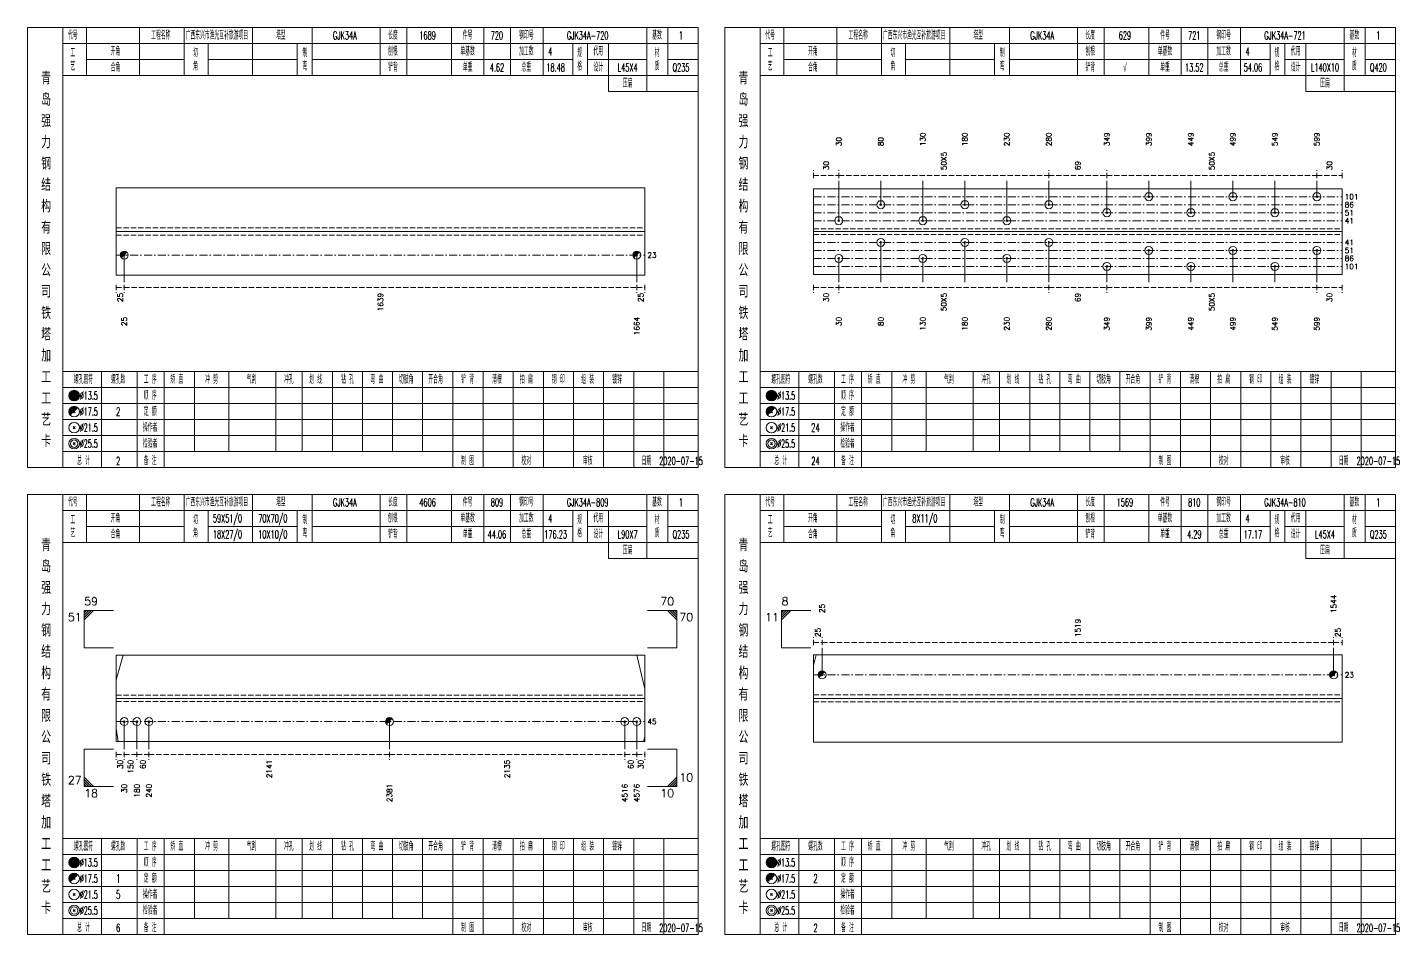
# Model space of a CAD drawing. Extents: x 0 to 2606, y -377 to 6479.
# Drawn here: x 784 to 1299, y 2975 to 3315 of the extents above; entities that cross this region are included whole.
import ezdxf
from ezdxf.enums import TextEntityAlignment as Align

# ---------------------------------------------------------------- set-up
doc = ezdxf.new("R2010")
doc.units = 0
doc.header["$MEASUREMENT"] = 0
doc.linetypes.add('一点画线', pattern=[5.2, 3, -1, 0.2, -1])
doc.linetypes.add('虚线', pattern=[2.75, 2, -0.75])
doc.layers.get('0').update_dxf_attribs({"linetype": 'CONTINUOUS', "lineweight": 25})
doc.layers.add('1', color=7, linetype='CONTINUOUS', lineweight=25)
doc.layers.add('4', color=7, linetype='CONTINUOUS', lineweight=25)
doc.styles.get("Standard").update_dxf_attribs({"font": 'simplex.shx', "width": 0.7, "height": 3, "bigfont": 'gbhzfs.shx'})

msp = doc.modelspace()

# ---------------------------------------------------------------- linework, layer by layer
at = {"color": 8, "linetype": '虚线', "lineweight": 9}
for p, q in [((1078.9, 3258.5), (1078.9, 3261.5)), ((1088.35, 3258.5), (1088.35, 3261.5)), ((1088.35, 3258.5), (1088.35, 3261.5)), ((1167.08, 3258.5), (1167.08, 3261.5)), ((1167.08, 3258.5), (1167.08, 3261.5)), ((1188.82, 3258.5), (1188.82, 3261.5)), ((1188.82, 3258.5), (1188.82, 3261.5)), ((1267.55, 3258.5), (1267.55, 3261.5)), ((1267.55, 3258.5), (1267.55, 3261.5)), ((1277, 3258.5), (1277, 3261.5)), ((1078.9, 3259.5), (1088.35, 3259.5)), ((1088.35, 3259.5), (1167.08, 3259.5)), ((1167.08, 3259.5), (1188.82, 3259.5)), ((1188.82, 3259.5), (1267.55, 3259.5)), ((1267.55, 3259.5), (1277, 3259.5)), ((817.5, 3218.5), (817.5, 3215.5)), ((817.5, 3217.5), (820.5, 3217.5)), ((820.5, 3218.5), (820.5, 3215.5)), ((820.5, 3218.5), (820.5, 3215.5)), ((820.5, 3217.5), (1012.6, 3217.5)), ((1012.6, 3218.5), (1012.6, 3215.5)), ((1012.6, 3218.5), (1012.6, 3215.5)), ((1012.6, 3217.5), (1015.6, 3217.5)), ((1015.6, 3218.5), (1015.6, 3215.5)), ((1078.9, 3218.5), (1078.9, 3215.5)), ((1078.9, 3217.5), (1088.35, 3217.5)), ((1088.35, 3218.5), (1088.35, 3215.5)), ((1088.35, 3218.5), (1088.35, 3215.5)), ((1088.35, 3217.5), (1167.08, 3217.5)), ((1167.08, 3218.5), (1167.08, 3215.5)), ((1167.08, 3218.5), (1167.08, 3215.5)), ((1167.08, 3217.5), (1188.82, 3217.5)), ((1188.82, 3218.5), (1188.82, 3215.5)), ((1188.82, 3218.5), (1188.82, 3215.5)), ((1188.82, 3217.5), (1267.55, 3217.5)), ((1267.55, 3218.5), (1267.55, 3215.5)), ((1267.55, 3218.5), (1267.55, 3215.5)), ((1267.55, 3217.5), (1277, 3217.5)), ((1277, 3218.5), (1277, 3215.5)), ((1078.9, 3083.5), (1078.9, 3086.5)), ((1082.06, 3083.5), (1082.06, 3086.5)), ((1082.06, 3083.5), (1082.06, 3086.5)), ((1273.84, 3083.5), (1273.84, 3086.5)), ((1273.84, 3083.5), (1273.84, 3086.5)), ((1277, 3083.5), (1277, 3086.5)), ((1078.9, 3084.5), (1082.06, 3084.5)), ((1082.06, 3084.5), (1273.84, 3084.5)), ((1273.84, 3084.5), (1277, 3084.5)), ((817.5, 3043.5), (817.5, 3040.5)), ((817.5, 3042.5), (820.5, 3042.5)), ((820.5, 3043.5), (820.5, 3040.5)), ((820.5, 3043.5), (820.5, 3040.5)), ((820.5, 3042.5), (825.24, 3042.5)), ((825.24, 3043.5), (825.24, 3040.5)), ((825.24, 3043.5), (825.24, 3040.5)), ((825.24, 3042.5), (829.74, 3042.5)), ((829.74, 3043.5), (829.74, 3040.5)), ((829.74, 3043.5), (829.74, 3040.5)), ((829.74, 3042.5), (919.9, 3042.5)), ((919.9, 3043.5), (919.9, 3040.5)), ((919.9, 3043.5), (919.9, 3040.5)), ((919.9, 3042.5), (1008.1, 3042.5)), ((1008.1, 3043.5), (1008.1, 3040.5)), ((1008.1, 3043.5), (1008.1, 3040.5)), ((1008.1, 3042.5), (1012.6, 3042.5)), ((1012.6, 3043.5), (1012.6, 3040.5)), ((1012.6, 3043.5), (1012.6, 3040.5)), ((1012.6, 3042.5), (1015.6, 3042.5)), ((1015.6, 3043.5), (1015.6, 3040.5))]:
    msp.add_line(p, q, dxfattribs=at)
at = {"color": 7, "linetype": 'Continuous', "lineweight": 13}
for p, q in [((1088.35, 3242.57), (1088.35, 3257.5)), ((1104.1, 3248.57), (1104.1, 3257.5)), ((1119.84, 3242.57), (1119.84, 3257.5)), ((1135.59, 3248.57), (1135.59, 3257.5)), ((1151.34, 3242.57), (1151.34, 3257.5)), ((1167.08, 3248.57), (1167.08, 3257.5)), ((1188.82, 3245.57), (1188.82, 3257.5)), ((1204.56, 3251.57), (1204.56, 3257.5)), ((1220.31, 3245.57), (1220.31, 3257.5)), ((1236.06, 3251.57), (1236.06, 3257.5)), ((1251.8, 3245.57), (1251.8, 3257.5)), ((1267.55, 3251.57), (1267.55, 3257.5)), ((1204.26, 3251.27), (1204.86, 3251.87)), ((1204.86, 3251.27), (1204.26, 3251.87)), ((1235.76, 3251.27), (1236.36, 3251.87)), ((1236.36, 3251.27), (1235.76, 3251.87)), ((1267.25, 3251.27), (1267.85, 3251.87)), ((1267.85, 3251.27), (1267.25, 3251.87)), ((1103.8, 3248.27), (1104.4, 3248.87)), ((1104.4, 3248.27), (1103.8, 3248.87)), ((1135.29, 3248.27), (1135.89, 3248.87)), ((1135.89, 3248.27), (1135.29, 3248.87)), ((1166.78, 3248.27), (1167.38, 3248.87)), ((1167.38, 3248.27), (1166.78, 3248.87)), ((1188.52, 3245.27), (1189.12, 3245.87)), ((1189.12, 3245.27), (1188.52, 3245.87)), ((1220.01, 3245.27), (1220.61, 3245.87)), ((1220.61, 3245.27), (1220.01, 3245.87)), ((1251.5, 3245.27), (1252.1, 3245.87)), ((1252.1, 3245.27), (1251.5, 3245.87)), ((1088.05, 3242.27), (1088.65, 3242.87)), ((1088.65, 3242.27), (1088.05, 3242.87)), ((1119.54, 3242.27), (1120.14, 3242.87)), ((1120.14, 3242.27), (1119.54, 3242.87)), ((1151.04, 3242.27), (1151.64, 3242.87)), ((1151.64, 3242.27), (1151.04, 3242.87)), ((1104.1, 3234.43), (1104.1, 3219.5)), ((1135.59, 3234.43), (1135.59, 3219.5)), ((1167.08, 3234.43), (1167.08, 3219.5)), ((1204.56, 3231.43), (1204.56, 3219.5)), ((1236.06, 3231.43), (1236.06, 3219.5)), ((1267.55, 3231.43), (1267.55, 3219.5)), ((820.5, 3229.67), (820.5, 3219.5)), ((1012.6, 3229.67), (1012.6, 3219.5)), ((1088.35, 3228.43), (1088.35, 3219.5)), ((1119.84, 3228.43), (1119.84, 3219.5)), ((1151.34, 3228.43), (1151.34, 3219.5)), ((1188.82, 3225.43), (1188.82, 3219.5)), ((1220.31, 3225.43), (1220.31, 3219.5)), ((1251.8, 3225.43), (1251.8, 3219.5)), ((805.5, 3096.5), (816.5, 3096.5)), ((805.5, 3082.5), (805.5, 3096.5)), ((806.38, 3096.5), (805.5, 3095.62)), ((807.25, 3096.5), (805.5, 3094.75)), ((808.12, 3096.5), (805.5, 3093.88)), ((809, 3096.5), (805.5, 3093)), ((1027.6, 3096.5), (1016.6, 3096.5)), ((1024.1, 3096.5), (1027.6, 3093)), ((1024.97, 3096.5), (1027.6, 3093.88)), ((1025.85, 3096.5), (1027.6, 3094.75)), ((1026.72, 3096.5), (1027.6, 3095.62)), ((1027.6, 3082.5), (1027.6, 3096.5)), ((1066.9, 3096.5), (1077.9, 3096.5)), ((1066.9, 3082.5), (1066.9, 3096.5)), ((1067.78, 3096.5), (1066.9, 3095.62)), ((1068.65, 3096.5), (1066.9, 3094.75)), ((1069.53, 3096.5), (1066.9, 3093.88)), ((1070.4, 3096.5), (1066.9, 3093)), ((805.5, 3082.5), (816.5, 3082.5)), ((1027.6, 3082.5), (1016.6, 3082.5)), ((1066.9, 3082.5), (1077.9, 3082.5)), ((1082.06, 3072.33), (1082.06, 3082.5)), ((1273.84, 3072.33), (1273.84, 3082.5)), ((817.5, 3070.51), (820.04, 3079.67)), ((1015.6, 3067.09), (1012.59, 3079.67)), ((1078.9, 3075.84), (1079.91, 3079.83)), ((817.5, 3052.18), (818.27, 3047.33)), ((820.5, 3054.83), (820.5, 3044.5)), ((825.24, 3054.83), (825.24, 3044.5)), ((829.74, 3054.83), (829.74, 3044.5)), ((919.9, 3054.83), (919.9, 3044.5)), ((1008.1, 3054.83), (1008.1, 3044.5)), ((1012.6, 3054.83), (1012.6, 3044.5)), ((1015.6, 3049.13), (1015.17, 3047.33)), ((805.5, 3044.5), (816.5, 3044.5)), ((805.5, 3044.5), (805.5, 3030.5)), ((1027.6, 3044.5), (1016.6, 3044.5)), ((1027.6, 3044.5), (1027.6, 3030.5)), ((809, 3030.5), (805.5, 3034)), ((808.12, 3030.5), (805.5, 3033.12)), ((807.25, 3030.5), (805.5, 3032.25)), ((806.38, 3030.5), (805.5, 3031.38)), ((805.5, 3030.5), (816.5, 3030.5)), ((1027.6, 3030.5), (1016.6, 3030.5)), ((1024.1, 3030.5), (1027.6, 3034)), ((1024.97, 3030.5), (1027.6, 3033.12)), ((1025.85, 3030.5), (1027.6, 3032.25)), ((1026.72, 3030.5), (1027.6, 3031.38))]:
    msp.add_line(p, q, dxfattribs=at)
at = {"color": 7, "linetype": 'Continuous', "lineweight": 18}
for p, q in [((817.5, 3254.83), (817.5, 3222.17)), ((817.5, 3254.83), (1015.6, 3254.83)), ((1015.6, 3254.83), (1015.6, 3222.17)), ((1078.9, 3254.57), (1078.9, 3222.43)), ((1078.9, 3254.57), (1277, 3254.57)), ((1277, 3254.57), (1277, 3222.43)), ((817.5, 3238.5), (1015.6, 3238.5)), ((1078.9, 3238.5), (1277, 3238.5)), ((817.5, 3079.67), (817.5, 3047.33)), ((817.5, 3079.67), (1015.6, 3079.67)), ((1015.6, 3079.67), (1015.6, 3047.33)), ((1078.9, 3079.83), (1078.9, 3047.17)), ((1078.9, 3079.83), (1277, 3079.83)), ((1277, 3079.83), (1277, 3047.17)), ((817.5, 3063.5), (1015.6, 3063.5)), ((1078.9, 3063.5), (1277, 3063.5))]:
    msp.add_line(p, q, dxfattribs=at)
at = {"color": 3, "linetype": '一点画线', "lineweight": 13}
for p, q in [((1078.9, 3251.57), (1277, 3251.57)), ((1078.9, 3248.57), (1277, 3248.57)), ((1078.9, 3245.57), (1277, 3245.57)), ((1078.9, 3242.57), (1277, 3242.57)), ((1078.9, 3234.43), (1277, 3234.43)), ((1078.9, 3231.43), (1277, 3231.43)), ((817.5, 3229.67), (1015.6, 3229.67)), ((1078.9, 3228.43), (1277, 3228.43)), ((1078.9, 3225.43), (1277, 3225.43)), ((1078.9, 3072.33), (1277, 3072.33)), ((817.5, 3054.83), (1015.6, 3054.83))]:
    msp.add_line(p, q, dxfattribs=at)
at = {"color": 1, "linetype": '虚线', "lineweight": 18}
for p, q in [((817.5, 3239.83), (1015.6, 3239.83)), ((817.5, 3237.17), (1015.6, 3237.17)), ((1078.9, 3239.57), (1277, 3239.57)), ((1078.9, 3237.43), (1277, 3237.43)), ((817.5, 3064.67), (1015.6, 3064.67)), ((817.5, 3062.33), (1015.6, 3062.33)), ((1078.9, 3064.83), (1277, 3064.83)), ((1078.9, 3062.17), (1277, 3062.17))]:
    msp.add_line(p, q, dxfattribs=at)
at = {"color": 7, "linetype": 'Continuous', "lineweight": 0}
for p, q in [((1081.76, 3072.03), (1082.36, 3072.63)), ((1081.76, 3072.63), (1082.36, 3072.03)), ((1273.54, 3072.03), (1274.14, 3072.63)), ((1273.54, 3072.63), (1274.14, 3072.03))]:
    msp.add_line(p, q, dxfattribs=at)
at = {"color": 7, "linetype": 'Continuous', "lineweight": 13}
for centre in [(1204.56, 3251.57), (1236.06, 3251.57), (1267.55, 3251.57), (1104.1, 3248.57), (1135.59, 3248.57), (1167.08, 3248.57), (1188.82, 3245.57), (1220.31, 3245.57), (1251.8, 3245.57), (1088.35, 3242.57), (1119.84, 3242.57), (1151.34, 3242.57), (1082.06, 3072.33), (1273.84, 3072.33)]:
    msp.add_circle(centre, 1.5, dxfattribs=at)
for centre, radius in [((1082.06, 3072.33), 1.35), ((1082.06, 3072.33), 1.2), ((1082.06, 3072.33), 1.05), ((1082.06, 3072.33), 0.9), ((1082.06, 3072.33), 0.75), ((1082.06, 3072.33), 0.6), ((1082.06, 3072.33), 0.45), ((1082.06, 3072.33), 0.3), ((1082.06, 3072.33), 0.15), ((1273.84, 3072.33), 1.35), ((1273.84, 3072.33), 1.2), ((1273.84, 3072.33), 1.05), ((1273.84, 3072.33), 0.9), ((1273.84, 3072.33), 0.75), ((1273.84, 3072.33), 0.6), ((1273.84, 3072.33), 0.45), ((1273.84, 3072.33), 0.3), ((1273.84, 3072.33), 0.15)]:
    msp.add_arc(centre, radius, 45, 225, dxfattribs=at)
at = {"layer": '1', "color": 7, "linetype": 'Continuous', "lineweight": 13}
for p, q in [((1103.8, 3234.13), (1104.4, 3234.73)), ((1104.4, 3234.13), (1103.8, 3234.73)), ((1135.29, 3234.13), (1135.89, 3234.73)), ((1135.89, 3234.13), (1135.29, 3234.73)), ((1166.78, 3234.13), (1167.38, 3234.73)), ((1167.38, 3234.13), (1166.78, 3234.73)), ((1204.26, 3231.13), (1204.86, 3231.73)), ((1204.86, 3231.13), (1204.26, 3231.73)), ((1235.76, 3231.13), (1236.36, 3231.73)), ((1236.36, 3231.13), (1235.76, 3231.73)), ((1267.25, 3231.13), (1267.85, 3231.73)), ((1267.85, 3231.13), (1267.25, 3231.73)), ((1088.05, 3228.13), (1088.65, 3228.73)), ((1088.65, 3228.13), (1088.05, 3228.73)), ((1119.54, 3228.13), (1120.14, 3228.73)), ((1120.14, 3228.13), (1119.54, 3228.73)), ((1151.04, 3228.13), (1151.64, 3228.73)), ((1151.64, 3228.13), (1151.04, 3228.73)), ((1188.52, 3225.13), (1189.12, 3225.73)), ((1189.12, 3225.13), (1188.52, 3225.73)), ((1220.01, 3225.13), (1220.61, 3225.73)), ((1220.61, 3225.13), (1220.01, 3225.73)), ((1251.5, 3225.13), (1252.1, 3225.73)), ((1252.1, 3225.13), (1251.5, 3225.73)), ((820.2, 3054.53), (820.8, 3055.13)), ((820.8, 3054.53), (820.2, 3055.13)), ((824.94, 3054.53), (825.54, 3055.13)), ((825.54, 3054.53), (824.94, 3055.13)), ((829.44, 3054.53), (830.04, 3055.13)), ((830.04, 3054.53), (829.44, 3055.13)), ((1007.8, 3054.53), (1008.4, 3055.13)), ((1008.4, 3054.53), (1007.8, 3055.13)), ((1012.3, 3054.53), (1012.9, 3055.13)), ((1012.9, 3054.53), (1012.3, 3055.13))]:
    msp.add_line(p, q, dxfattribs=at)
at = {"layer": '1', "color": 7, "linetype": 'Continuous', "lineweight": 0}
for p, q in [((820.2, 3229.37), (820.8, 3229.97)), ((820.2, 3229.97), (820.8, 3229.37)), ((1012.3, 3229.37), (1012.9, 3229.97)), ((1012.3, 3229.97), (1012.9, 3229.37)), ((919.6, 3054.53), (920.2, 3055.13)), ((919.6, 3055.13), (920.2, 3054.53))]:
    msp.add_line(p, q, dxfattribs=at)
at = {"layer": '1', "color": 7, "linetype": 'Continuous', "lineweight": 18}
for p, q in [((817.5, 3222.17), (1015.6, 3222.17)), ((1078.9, 3222.43), (1277, 3222.43)), ((817.5, 3047.33), (1015.6, 3047.33)), ((1078.9, 3047.17), (1277, 3047.17))]:
    msp.add_line(p, q, dxfattribs=at)
at = {"layer": '1', "color": 7, "linetype": 'Continuous', "lineweight": 13}
for centre in [(1104.1, 3234.43), (1135.59, 3234.43), (1167.08, 3234.43), (820.5, 3229.67), (1012.6, 3229.67), (1204.56, 3231.43), (1236.06, 3231.43), (1267.55, 3231.43), (1088.35, 3228.43), (1119.84, 3228.43), (1151.34, 3228.43), (1188.82, 3225.43), (1220.31, 3225.43), (1251.8, 3225.43), (820.5, 3054.83), (825.24, 3054.83), (829.74, 3054.83), (919.9, 3054.83), (1008.1, 3054.83), (1012.6, 3054.83)]:
    msp.add_circle(centre, 1.5, dxfattribs=at)
for centre, radius in [((820.5, 3229.67), 1.35), ((820.5, 3229.67), 1.2), ((820.5, 3229.67), 1.05), ((820.5, 3229.67), 0.9), ((820.5, 3229.67), 0.75), ((820.5, 3229.67), 0.6), ((820.5, 3229.67), 0.45), ((1012.6, 3229.67), 1.35), ((1012.6, 3229.67), 1.2), ((1012.6, 3229.67), 1.05), ((1012.6, 3229.67), 0.9), ((1012.6, 3229.67), 0.75), ((1012.6, 3229.67), 0.6), ((1012.6, 3229.67), 0.45), ((820.5, 3229.67), 0.3), ((820.5, 3229.67), 0.15), ((1012.6, 3229.67), 0.3), ((1012.6, 3229.67), 0.15), ((919.9, 3054.83), 1.35), ((919.9, 3054.83), 1.2), ((919.9, 3054.83), 1.05), ((919.9, 3054.83), 0.9), ((919.9, 3054.83), 0.75), ((919.9, 3054.83), 0.6), ((919.9, 3054.83), 0.45), ((919.9, 3054.83), 0.3), ((919.9, 3054.83), 0.15)]:
    msp.add_arc(centre, radius, 45, 225, dxfattribs=at)
at = {"layer": '4', "color": 1, "linetype": 'Continuous', "lineweight": 18}
for p, q in [((797.5, 3150), (797.5, 3315)), ((806.4, 3297), (806.4, 3315)), ((826.2, 3297), (826.2, 3315)), ((843, 3297), (843, 3315)), ((868.6, 3297), (868.6, 3315)), ((890.9, 3297), (890.9, 3315)), ((916.4, 3297), (916.4, 3315)), ((926.4, 3297), (926.4, 3315)), ((943.1, 3297), (943.1, 3315)), ((955.3, 3297), (955.3, 3315)), ((965.3, 3297), (965.3, 3315)), ((977.5, 3297), (977.5, 3315)), ((1016.4, 3291), (1016.4, 3315)), ((1024.2, 3297), (1024.2, 3315)), ((1058.9, 3150), (1058.9, 3315)), ((1067.8, 3297), (1067.8, 3315)), ((1087.6, 3297), (1087.6, 3315)), ((1104.4, 3297), (1104.4, 3315)), ((1130, 3297), (1130, 3315)), ((1152.3, 3297), (1152.3, 3315)), ((1177.8, 3297), (1177.8, 3315)), ((1187.8, 3297), (1187.8, 3315)), ((1204.5, 3297), (1204.5, 3315)), ((1216.7, 3297), (1216.7, 3315)), ((1226.7, 3297), (1226.7, 3315)), ((1238.9, 3297), (1238.9, 3315)), ((1277.8, 3291), (1277.8, 3315)), ((1285.6, 3297), (1285.6, 3315)), ((797.5, 3309), (1035.6, 3309)), ((852, 3297), (852, 3309)), ((885.3, 3297), (885.3, 3309)), ((988.6, 3297), (988.6, 3309)), ((994.2, 3297), (994.2, 3309)), ((1002, 3291), (1002, 3309)), ((1058.9, 3309), (1297, 3309)), ((1113.4, 3297), (1113.4, 3309)), ((1146.7, 3297), (1146.7, 3309)), ((1250, 3297), (1250, 3309)), ((1255.6, 3297), (1255.6, 3309)), ((1263.4, 3291), (1263.4, 3309)), ((806.4, 3303), (843, 3303)), ((852, 3303), (885.3, 3303)), ((890.9, 3303), (988.6, 3303)), ((994.2, 3303), (1016.4, 3303)), ((1024.2, 3303), (1035.6, 3303)), ((1067.8, 3303), (1104.4, 3303)), ((1113.4, 3303), (1146.7, 3303)), ((1152.3, 3303), (1250, 3303)), ((1255.6, 3303), (1277.8, 3303)), ((1285.6, 3303), (1297, 3303)), ((797.5, 3297), (1035.6, 3297)), ((1058.9, 3297), (1297, 3297)), ((1002, 3291), (1035.6, 3291)), ((1263.4, 3291), (1297, 3291)), ((797.5, 3186), (1035.6, 3186)), ((812, 3150), (812, 3186)), ((825.3, 3150), (825.3, 3186)), ((835.4, 3150), (835.4, 3186)), ((846.8, 3156), (846.8, 3186)), ((859.7, 3156), (859.7, 3186)), ((877.3, 3156), (877.3, 3186)), ((887.2, 3156), (887.2, 3186)), ((898.5, 3156), (898.5, 3186)), ((909.8, 3156), (909.8, 3186)), ((921.1, 3156), (921.1, 3186)), ((932.3, 3156), (932.3, 3186)), ((943.7, 3156), (943.7, 3186)), ((955, 3156), (955, 3186)), ((966.3, 3156), (966.3, 3186)), ((977.6, 3156), (977.6, 3186)), ((988.9, 3156), (988.9, 3186)), ((1000.2, 3156), (1000.2, 3186)), ((1011.5, 3156), (1011.5, 3186)), ((1022.8, 3156), (1022.8, 3186)), ((1058.9, 3186), (1297, 3186)), ((1073.4, 3150), (1073.4, 3186)), ((1086.7, 3150), (1086.7, 3186)), ((1096.8, 3150), (1096.8, 3186)), ((1108.2, 3156), (1108.2, 3186)), ((1121.1, 3156), (1121.1, 3186)), ((1138.7, 3156), (1138.7, 3186)), ((1148.6, 3156), (1148.6, 3186)), ((1159.9, 3156), (1159.9, 3186)), ((1171.2, 3156), (1171.2, 3186)), ((1182.5, 3156), (1182.5, 3186)), ((1193.7, 3156), (1193.7, 3186)), ((1205.1, 3156), (1205.1, 3186)), ((1216.4, 3156), (1216.4, 3186)), ((1227.7, 3156), (1227.7, 3186)), ((1239, 3156), (1239, 3186)), ((1250.3, 3156), (1250.3, 3186)), ((1261.6, 3156), (1261.6, 3186)), ((1272.9, 3156), (1272.9, 3186)), ((1284.2, 3156), (1284.2, 3186)), ((797.5, 3180), (1035.6, 3180)), ((1058.9, 3180), (1297, 3180)), ((797.5, 3174), (1035.6, 3174)), ((1058.9, 3174), (1297, 3174)), ((797.5, 3168), (1035.6, 3168)), ((1058.9, 3168), (1297, 3168)), ((797.5, 3162), (1035.6, 3162)), ((1058.9, 3162), (1297, 3162)), ((797.5, 3156), (1035.6, 3156)), ((943.7, 3150), (943.7, 3156)), ((955, 3150), (955, 3156)), ((966.3, 3150), (966.3, 3156)), ((977.6, 3150), (977.6, 3156)), ((988.9, 3150), (988.9, 3156)), ((1000.2, 3150), (1000.2, 3156)), ((1011.5, 3150), (1011.5, 3156)), ((1022.8, 3150), (1022.8, 3156)), ((1058.9, 3156), (1297, 3156)), ((1205.1, 3150), (1205.1, 3156)), ((1216.4, 3150), (1216.4, 3156)), ((1227.7, 3150), (1227.7, 3156)), ((1239, 3150), (1239, 3156)), ((1250.3, 3150), (1250.3, 3156)), ((1261.6, 3150), (1261.6, 3156)), ((1272.9, 3150), (1272.9, 3156)), ((1284.2, 3150), (1284.2, 3156)), ((797.5, 2975), (797.5, 3140)), ((806.4, 3122), (806.4, 3140)), ((826.2, 3122), (826.2, 3140)), ((843, 3122), (843, 3140)), ((868.6, 3122), (868.6, 3140)), ((890.9, 3122), (890.9, 3140)), ((916.4, 3122), (916.4, 3140)), ((926.4, 3122), (926.4, 3140)), ((943.1, 3122), (943.1, 3140)), ((955.3, 3122), (955.3, 3140)), ((965.3, 3122), (965.3, 3140)), ((977.5, 3122), (977.5, 3140)), ((1016.4, 3116), (1016.4, 3140)), ((1024.2, 3122), (1024.2, 3140)), ((1058.9, 2975), (1058.9, 3140)), ((1067.8, 3122), (1067.8, 3140)), ((1087.6, 3122), (1087.6, 3140)), ((1104.4, 3122), (1104.4, 3140)), ((1130, 3122), (1130, 3140)), ((1152.3, 3122), (1152.3, 3140)), ((1177.8, 3122), (1177.8, 3140)), ((1187.8, 3122), (1187.8, 3140)), ((1204.5, 3122), (1204.5, 3140)), ((1216.7, 3122), (1216.7, 3140)), ((1226.7, 3122), (1226.7, 3140)), ((1238.9, 3122), (1238.9, 3140)), ((1277.8, 3116), (1277.8, 3140)), ((1285.6, 3122), (1285.6, 3140)), ((797.5, 3134), (1035.6, 3134)), ((852, 3122), (852, 3134)), ((885.3, 3122), (885.3, 3134)), ((988.6, 3122), (988.6, 3134)), ((994.2, 3122), (994.2, 3134)), ((1002, 3116), (1002, 3134)), ((1058.9, 3134), (1297, 3134)), ((1113.4, 3122), (1113.4, 3134)), ((1146.7, 3122), (1146.7, 3134)), ((1250, 3122), (1250, 3134)), ((1255.6, 3122), (1255.6, 3134)), ((1263.4, 3116), (1263.4, 3134)), ((806.4, 3128), (843, 3128)), ((852, 3128), (885.3, 3128)), ((890.9, 3128), (988.6, 3128)), ((994.2, 3128), (1016.4, 3128)), ((1024.2, 3128), (1035.6, 3128)), ((1067.8, 3128), (1104.4, 3128)), ((1113.4, 3128), (1146.7, 3128)), ((1152.3, 3128), (1250, 3128)), ((1255.6, 3128), (1277.8, 3128)), ((1285.6, 3128), (1297, 3128)), ((797.5, 3122), (1035.6, 3122)), ((1058.9, 3122), (1297, 3122)), ((1002, 3116), (1035.6, 3116)), ((1263.4, 3116), (1297, 3116)), ((797.5, 3011), (1035.6, 3011)), ((812, 2975), (812, 3011)), ((825.3, 2975), (825.3, 3011)), ((835.4, 2975), (835.4, 3011)), ((846.8, 2981), (846.8, 3011)), ((859.7, 2981), (859.7, 3011)), ((877.3, 2981), (877.3, 3011)), ((887.2, 2981), (887.2, 3011)), ((898.5, 2981), (898.5, 3011)), ((909.8, 2981), (909.8, 3011)), ((921.1, 2981), (921.1, 3011)), ((932.3, 2981), (932.3, 3011)), ((943.7, 2981), (943.7, 3011)), ((955, 2981), (955, 3011)), ((966.3, 2981), (966.3, 3011)), ((977.6, 2981), (977.6, 3011)), ((988.9, 2981), (988.9, 3011)), ((1000.2, 2981), (1000.2, 3011)), ((1011.5, 2981), (1011.5, 3011)), ((1022.8, 2981), (1022.8, 3011)), ((1058.9, 3011), (1297, 3011)), ((1073.4, 2975), (1073.4, 3011)), ((1086.7, 2975), (1086.7, 3011)), ((1096.8, 2975), (1096.8, 3011)), ((1108.2, 2981), (1108.2, 3011)), ((1121.1, 2981), (1121.1, 3011)), ((1138.7, 2981), (1138.7, 3011)), ((1148.6, 2981), (1148.6, 3011)), ((1159.9, 2981), (1159.9, 3011)), ((1171.2, 2981), (1171.2, 3011)), ((1182.5, 2981), (1182.5, 3011)), ((1193.7, 2981), (1193.7, 3011)), ((1205.1, 2981), (1205.1, 3011)), ((1216.4, 2981), (1216.4, 3011)), ((1227.7, 2981), (1227.7, 3011)), ((1239, 2981), (1239, 3011)), ((1250.3, 2981), (1250.3, 3011)), ((1261.6, 2981), (1261.6, 3011)), ((1272.9, 2981), (1272.9, 3011)), ((1284.2, 2981), (1284.2, 3011)), ((797.5, 3005), (1035.6, 3005)), ((1058.9, 3005), (1297, 3005)), ((797.5, 2999), (1035.6, 2999)), ((1058.9, 2999), (1297, 2999)), ((797.5, 2993), (1035.6, 2993)), ((1058.9, 2993), (1297, 2993)), ((797.5, 2987), (1035.6, 2987)), ((1058.9, 2987), (1297, 2987)), ((797.5, 2981), (1035.6, 2981)), ((943.7, 2975), (943.7, 2981)), ((955, 2975), (955, 2981)), ((966.3, 2975), (966.3, 2981)), ((977.6, 2975), (977.6, 2981)), ((988.9, 2975), (988.9, 2981)), ((1000.2, 2975), (1000.2, 2981)), ((1011.5, 2975), (1011.5, 2981)), ((1022.8, 2975), (1022.8, 2981)), ((1058.9, 2981), (1297, 2981)), ((1205.1, 2975), (1205.1, 2981)), ((1216.4, 2975), (1216.4, 2981)), ((1227.7, 2975), (1227.7, 2981)), ((1239, 2975), (1239, 2981)), ((1250.3, 2975), (1250.3, 2981)), ((1261.6, 2975), (1261.6, 2981)), ((1272.9, 2975), (1272.9, 2981)), ((1284.2, 2975), (1284.2, 2981))]:
    msp.add_line(p, q, dxfattribs=at)
at = {"layer": '4', "color": 7, "linetype": 'Continuous', "lineweight": 13}
for p, q in [((801.5, 3176.8), (801.9, 3177.2)), ((801.9, 3176.8), (801.5, 3177.2)), ((1062.9, 3176.8), (1063.3, 3177.2)), ((1063.3, 3176.8), (1062.9, 3177.2)), ((801.3, 3164.6), (802.1, 3165.4)), ((802.1, 3164.6), (801.3, 3165.4)), ((1062.7, 3164.6), (1063.5, 3165.4)), ((1063.5, 3164.6), (1062.7, 3165.4)), ((801.3, 3158.6), (802.1, 3159.4)), ((802.1, 3158.6), (801.3, 3159.4)), ((1062.7, 3158.6), (1063.5, 3159.4)), ((1063.5, 3158.6), (1062.7, 3159.4)), ((801.5, 3001.8), (801.9, 3002.2)), ((801.9, 3001.8), (801.5, 3002.2)), ((1062.9, 3001.8), (1063.3, 3002.2)), ((1063.3, 3001.8), (1062.9, 3002.2)), ((801.3, 2989.6), (802.1, 2990.4)), ((802.1, 2989.6), (801.3, 2990.4)), ((1062.7, 2989.6), (1063.5, 2990.4)), ((1063.5, 2989.6), (1062.7, 2990.4)), ((801.3, 2983.6), (802.1, 2984.4)), ((802.1, 2983.6), (801.3, 2984.4)), ((1062.7, 2983.6), (1063.5, 2984.4)), ((1063.5, 2983.6), (1062.7, 2984.4))]:
    msp.add_line(p, q, dxfattribs=at)
at = {"layer": '4', "color": 7, "linetype": 'Continuous', "lineweight": 0}
for p, q in [((801.3, 3170.6), (802.1, 3171.4)), ((801.3, 3171.4), (802.1, 3170.6)), ((1062.7, 3170.6), (1063.5, 3171.4)), ((1062.7, 3171.4), (1063.5, 3170.6)), ((801.3, 2995.6), (802.1, 2996.4)), ((801.3, 2996.4), (802.1, 2995.6)), ((1062.7, 2995.6), (1063.5, 2996.4)), ((1062.7, 2996.4), (1063.5, 2995.6))]:
    msp.add_line(p, q, dxfattribs=at)
at = {"layer": '4', "color": 1, "linetype": 'Continuous', "lineweight": 18}
for points in [[(784.2, 3315), (784.2, 3150), (1035.6, 3150), (1035.6, 3315)], [(1045.6, 3315), (1045.6, 3150), (1297, 3150), (1297, 3315)], [(784.2, 3140), (784.2, 2975), (1035.6, 2975), (1035.6, 3140)], [(1045.6, 3140), (1045.6, 2975), (1297, 2975), (1297, 3140)]]:
    msp.add_lwpolyline(points, close=True, dxfattribs=at)
at = {"layer": '4', "color": 7, "linetype": 'Continuous', "lineweight": 13}
for centre, radius in [((801.7, 3177), 2), ((801.7, 3177), 1.8), ((1063.1, 3177), 2), ((1063.1, 3177), 1.8), ((801.7, 3177), 1.6), ((801.7, 3177), 1.4), ((801.7, 3177), 1.2), ((801.7, 3177), 1), ((801.7, 3177), 0.8), ((801.7, 3177), 0.6), ((801.7, 3177), 0.4), ((801.7, 3177), 0.2), ((1063.1, 3177), 1.6), ((1063.1, 3177), 1.4), ((1063.1, 3177), 1.2), ((1063.1, 3177), 1), ((1063.1, 3177), 0.8), ((1063.1, 3177), 0.6), ((1063.1, 3177), 0.4), ((1063.1, 3177), 0.2), ((801.7, 3171), 2), ((1063.1, 3171), 2), ((801.7, 3165), 2), ((1063.1, 3165), 2), ((801.7, 3159), 2), ((801.7, 3159), 1.4), ((1063.1, 3159), 2), ((1063.1, 3159), 1.4), ((801.7, 3002), 2), ((801.7, 3002), 1.8), ((1063.1, 3002), 2), ((1063.1, 3002), 1.8), ((801.7, 3002), 1.6), ((801.7, 3002), 1.4), ((801.7, 3002), 1.2), ((801.7, 3002), 1), ((801.7, 3002), 0.8), ((801.7, 3002), 0.6), ((801.7, 3002), 0.4), ((801.7, 3002), 0.2), ((1063.1, 3002), 1.6), ((1063.1, 3002), 1.4), ((1063.1, 3002), 1.2), ((1063.1, 3002), 1), ((1063.1, 3002), 0.8), ((1063.1, 3002), 0.6), ((1063.1, 3002), 0.4), ((1063.1, 3002), 0.2), ((801.7, 2996), 2), ((1063.1, 2996), 2), ((801.7, 2990), 2), ((1063.1, 2990), 2), ((801.7, 2984), 2), ((801.7, 2984), 1.4), ((1063.1, 2984), 2), ((1063.1, 2984), 1.4)]:
    msp.add_circle(centre, radius, dxfattribs=at)
for centre, radius in [((801.7, 3171), 1.8), ((801.7, 3171), 1.6), ((801.7, 3171), 1.4), ((801.7, 3171), 1.2), ((801.7, 3171), 1), ((801.7, 3171), 0.8), ((801.7, 3171), 0.6), ((801.7, 3171), 0.4), ((801.7, 3171), 0.2), ((1063.1, 3171), 1.8), ((1063.1, 3171), 1.6), ((1063.1, 3171), 1.4), ((1063.1, 3171), 1.2), ((1063.1, 3171), 1), ((1063.1, 3171), 0.8), ((1063.1, 3171), 0.6), ((1063.1, 3171), 0.4), ((1063.1, 3171), 0.2), ((801.7, 2996), 1.8), ((801.7, 2996), 1.6), ((801.7, 2996), 1.4), ((801.7, 2996), 1.2), ((801.7, 2996), 1), ((801.7, 2996), 0.8), ((801.7, 2996), 0.6), ((801.7, 2996), 0.4), ((801.7, 2996), 0.2), ((1063.1, 2996), 1.8), ((1063.1, 2996), 1.6), ((1063.1, 2996), 1.4), ((1063.1, 2996), 1.2), ((1063.1, 2996), 1), ((1063.1, 2996), 0.8), ((1063.1, 2996), 0.6), ((1063.1, 2996), 0.4), ((1063.1, 2996), 0.2)]:
    msp.add_arc(centre, radius, 45, 225, dxfattribs=at)

# ---------------------------------------------------------------- texts
at = {"color": 7, "linetype": 'Continuous', "lineweight": 13}
for s, p in [('30', (1088.35, 3270.5)), ('80', (1104.1, 3270.5)), ('130', (1119.84, 3270.5)), ('180', (1135.59, 3270.5)), ('230', (1151.34, 3270.5)), ('280', (1167.08, 3270.5)), ('349', (1188.82, 3270.5)), ('399', (1204.56, 3270.5)), ('449', (1220.31, 3270.5)), ('499', (1236.06, 3270.5)), ('549', (1251.8, 3270.5)), ('599', (1267.55, 3270.5)), ('1544', (1273.84, 3095.5)), ('25', (1082.06, 3095.5))]:
    msp.add_text(s, height=2, rotation=90, dxfattribs=at).set_placement(p, align=Align.MIDDLE_LEFT)
at = {"color": 8, "linetype": 'Continuous', "lineweight": 9}
for s, p in [('50X5', (1127.72, 3261.5)), ('50X5', (1228.18, 3261.5)), ('30', (1083.62, 3261.5)), ('69', (1177.95, 3261.5)), ('30', (1272.28, 3261.5)), ('1519', (1177.95, 3086.5)), ('25', (1080.48, 3086.5)), ('25', (1275.42, 3086.5))]:
    msp.add_text(s, height=2, rotation=90, dxfattribs=at).set_placement(p, align=Align.MIDDLE_LEFT)
at = {"color": 7, "linetype": 'Continuous', "lineweight": 13}
for s, p in [('101', (1278, 3251.57)), ('86', (1278, 3248.57)), ('51', (1278, 3245.57)), ('41', (1278, 3242.57)), ('41', (1278, 3234.43)), ('23', (1016.6, 3229.67)), ('51', (1278, 3231.43)), ('86', (1278, 3228.43)), ('101', (1278, 3225.43)), ('23', (1278, 3072.33)), ('45', (1016.6, 3054.83))]:
    msp.add_text(s, height=2, dxfattribs=at).set_placement(p, align=Align.MIDDLE_LEFT)
at = {"color": 8, "linetype": 'Continuous', "lineweight": 9}
for s, p in [('25', (819, 3215.5)), ('1639', (916.55, 3215.5)), ('25', (1014.1, 3215.5)), ('30', (1083.62, 3215.5)), ('50X5', (1127.72, 3215.5)), ('69', (1177.95, 3215.5)), ('50X5', (1228.18, 3215.5)), ('30', (1272.28, 3215.5)), ('30', (819, 3040.5)), ('150', (822.87, 3040.5)), ('60', (827.49, 3040.5)), ('2135', (964, 3040.5)), ('60', (1010.35, 3040.5)), ('30', (1014.1, 3040.5)), ('2141', (874.82, 3040.5))]:
    msp.add_text(s, height=2, rotation=90, dxfattribs=at).set_placement(p, align=Align.MIDDLE_RIGHT)
at = {"color": 7, "linetype": 'Continuous', "lineweight": 13}
for s, p in [('59', (805.5, 3097.5)), ('8', (1066.9, 3097.5)), ('10', (1028.6, 3031.5))]:
    msp.add_text(s, height=3, dxfattribs=at).set_placement(p, align=Align.BOTTOM_LEFT)
for s, p in [('70', (1026.6, 3097.5)), ('27', (804.5, 3030.5))]:
    msp.add_text(s, height=3, dxfattribs=at).set_placement(p, align=Align.BOTTOM_RIGHT)
for s, p in [('51', (804.5, 3095.5)), ('11', (1065.9, 3095.5)), ('10', (1026.6, 3029.5))]:
    msp.add_text(s, height=3, dxfattribs=at).set_placement(p, align=Align.TOP_RIGHT)
for s, p in [('70', (1028.6, 3095.5)), ('18', (805.5, 3029.5))]:
    msp.add_text(s, height=3, dxfattribs=at).set_placement(p, align=Align.TOP_LEFT)
at = {"layer": '1', "color": 7, "linetype": 'Continuous', "lineweight": 13}
for s, p in [('25', (820.5, 3206.5)), ('1664', (1012.6, 3206.5)), ('30', (1088.35, 3206.5)), ('80', (1104.1, 3206.5)), ('130', (1119.84, 3206.5)), ('180', (1135.59, 3206.5)), ('230', (1151.34, 3206.5)), ('280', (1167.08, 3206.5)), ('349', (1188.82, 3206.5)), ('399', (1204.56, 3206.5)), ('449', (1220.31, 3206.5)), ('499', (1236.06, 3206.5)), ('549', (1251.8, 3206.5)), ('599', (1267.55, 3206.5)), ('30', (820.5, 3031.5)), ('180', (825.24, 3031.5)), ('240', (829.74, 3031.5)), ('2381', (919.9, 3031.5)), ('4516', (1008.1, 3031.5)), ('4576', (1012.6, 3031.5))]:
    msp.add_text(s, height=2, rotation=90, dxfattribs=at).set_placement(p, align=Align.MIDDLE_RIGHT)
at = {"layer": '4', "color": 1, "linetype": 'Continuous', "lineweight": 13}
for s, height, width, p in [('代号', 3, 0.6, (801.2, 3312)), ('工程名称', 3, 0.6, (834.2, 3312)), ('广西东兴市渔光互补旅游项目', 3, 0.6, (855.2, 3312)), ('塔型', 3, 0.6, (879.2, 3312)), ('GJK34A', 3, 0.6, (903.2, 3312)), ('长度', 3, 0.6, (921.2, 3312)), ('1689', 3, 0.6, (934.2, 3312)), ('件号', 3, 0.6, (949.2, 3312)), ('720', 3, 0.6, (960.2, 3312)), ('钢印号', 3, 0.6, (971.2, 3312)), ('GJK34A-720', 3, 0.6, (994.2, 3312)), ('基数', 3, 0.6, (1020.2, 3312)), ('1', 3, 0.6, (1029.2, 3312)), ('代号', 3, 0.6, (1062.6, 3312)), ('工程名称', 3, 0.6, (1095.6, 3312)), ('广西东兴市渔光互补旅游项目', 3, 0.6, (1116.6, 3312)), ('塔型', 3, 0.6, (1140.6, 3312)), ('GJK34A', 3, 0.6, (1164.6, 3312)), ('长度', 3, 0.6, (1182.6, 3312)), ('629', 3, 0.6, (1195.6, 3312)), ('件号', 3, 0.6, (1210.6, 3312)), ('721', 3, 0.6, (1221.6, 3312)), ('钢印号', 3, 0.6, (1232.6, 3312)), ('GJK34A-721', 3, 0.6, (1255.6, 3312)), ('基数', 3, 0.6, (1281.6, 3312)), ('1', 3, 0.6, (1290.6, 3312)), ('开角', 3, 0.6, (817.2, 3306)), ('刨根', 3, 0.6, (921.2, 3306)), ('单基数', 3, 0.6, (949.2, 3306)), ('加工数', 3, 0.6, (971.2, 3306)), ('4', 3, 0.6, (980.2, 3306)), ('代用', 3, 0.6, (998.2, 3306)), ('开角', 3, 0.6, (1078.6, 3306)), ('刨根', 3, 0.6, (1182.6, 3306)), ('单基数', 3, 0.6, (1210.6, 3306)), ('加工数', 3, 0.6, (1232.6, 3306)), ('4', 3, 0.6, (1241.6, 3306)), ('代用', 3, 0.6, (1259.6, 3306)), ('工', 3, 0.6, (801.2, 3305.4)), ('艺', 3, 0.6, (801.2, 3300.4)), ('切', 3, 0.6, (847.2, 3305.4)), ('角', 3, 0.6, (847.2, 3300.4)), ('制', 3, 0.6, (888.2, 3305.4)), ('弯', 3, 0.6, (888.2, 3300.4)), ('格', 3, 0.6, (991.2, 3300.4)), ('规', 3, 0.6, (991.2, 3305.4)), ('材', 3, 0.6, (1020.2, 3305.4)), ('质', 3, 0.6, (1020.2, 3300.4)), ('工', 3, 0.6, (1062.6, 3305.4)), ('艺', 3, 0.6, (1062.6, 3300.4)), ('切', 3, 0.6, (1108.6, 3305.4)), ('角', 3, 0.6, (1108.6, 3300.4)), ('制', 3, 0.6, (1149.6, 3305.4)), ('弯', 3, 0.6, (1149.6, 3300.4)), ('格', 3, 0.6, (1252.6, 3300.4)), ('规', 3, 0.6, (1252.6, 3305.4)), ('材', 3, 0.6, (1281.6, 3305.4)), ('质', 3, 0.6, (1281.6, 3300.4)), ('青', 4.6, 0.8, (791.2, 3296)), ('合角', 3, 0.6, (817.2, 3300)), ('铲背', 3, 0.6, (921.2, 3300)), ('单重', 3, 0.6, (949.2, 3300)), ('4.62', 3, 0.6, (960.2, 3300)), ('总重', 3, 0.6, (971.2, 3300)), ('18.48', 3, 0.6, (982.2, 3300)), ('设计', 3, 0.6, (998.2, 3300)), ('L45X4', 3, 0.6, (1009.2, 3300)), ('Q235', 3, 0.6, (1029.2, 3300)), ('青', 4.6, 0.8, (1052.6, 3296)), ('合角', 3, 0.6, (1078.6, 3300)), ('铲背', 3, 0.6, (1182.6, 3300)), ('√', 3, 0.6, (1195.6, 3300)), ('单重', 3, 0.6, (1210.6, 3300)), ('13.52', 3, 0.6, (1221.6, 3300)), ('总重', 3, 0.6, (1232.6, 3300)), ('54.06', 3, 0.6, (1243.6, 3300)), ('设计', 3, 0.6, (1259.6, 3300)), ('L140X10', 3, 0.6, (1270.6, 3300)), ('Q420', 3, 0.6, (1290.6, 3300)), ('压扁', 3, 0.6, (1009.2, 3294)), ('压扁', 3, 0.6, (1270.6, 3294)), ('岛', 4.6, 0.8, (791.2, 3288)), ('岛', 4.6, 0.8, (1052.6, 3288)), ('强', 4.6, 0.8, (791.2, 3280)), ('强', 4.6, 0.8, (1052.6, 3280)), ('力', 4.6, 0.8, (791.2, 3272)), ('力', 4.6, 0.8, (1052.6, 3272)), ('钢', 4.6, 0.8, (791.2, 3264)), ('钢', 4.6, 0.8, (1052.6, 3264)), ('结', 4.6, 0.8, (791.2, 3256)), ('结', 4.6, 0.8, (1052.6, 3256)), ('构', 4.6, 0.8, (791.2, 3248)), ('构', 4.6, 0.8, (1052.6, 3248)), ('有', 4.6, 0.8, (791.2, 3240)), ('有', 4.6, 0.8, (1052.6, 3240)), ('限', 4.6, 0.8, (791.2, 3232)), ('限', 4.6, 0.8, (1052.6, 3232)), ('公', 4.6, 0.8, (791.2, 3224)), ('公', 4.6, 0.8, (1052.6, 3224)), ('司', 4.6, 0.8, (791.2, 3216)), ('司', 4.6, 0.8, (1052.6, 3216)), ('铁', 4.6, 0.8, (791.2, 3208)), ('铁', 4.6, 0.8, (1052.6, 3208)), ('塔', 4.6, 0.8, (791.2, 3200)), ('塔', 4.6, 0.8, (1052.6, 3200)), ('加', 4.6, 0.8, (791.2, 3192)), ('加', 4.6, 0.8, (1052.6, 3192)), ('工', 4.6, 0.8, (791.2, 3184)), ('螺孔图符', 3, 0.6, (805.2, 3183)), ('螺孔数', 3, 0.6, (818.2, 3183)), ('工 序', 3, 0.6, (830.2, 3183)), ('矫 直', 3, 0.6, (840.2, 3183)), ('冲 剪', 3, 0.6, (853.2, 3183)), ('气割', 3, 0.6, (868.2, 3183)), ('冲孔', 3, 0.6, (882.2, 3183)), ('划 线', 3, 0.6, (892.2, 3183)), ('钻 孔', 3, 0.6, (904.2, 3183)), ('弯 曲', 3, 0.6, (915.2, 3183)), ('切肢角', 3, 0.6, (926.2, 3183)), ('开合角', 3, 0.6, (937.2, 3183)), ('铲 背', 3, 0.6, (949.2, 3183)), ('清根', 3, 0.6, (960.2, 3183)), ('拍 扁', 3, 0.6, (971.2, 3183)), ('钢 印', 3, 0.6, (983.2, 3183)), ('组 装', 3, 0.6, (994.2, 3183)), ('镀锌', 3, 0.6, (1005.2, 3183)), ('工', 4.6, 0.8, (1052.6, 3184)), ('螺孔图符', 3, 0.6, (1066.6, 3183)), ('螺孔数', 3, 0.6, (1079.6, 3183)), ('工 序', 3, 0.6, (1091.6, 3183)), ('矫 直', 3, 0.6, (1101.6, 3183)), ('冲 剪', 3, 0.6, (1114.6, 3183)), ('气割', 3, 0.6, (1129.6, 3183)), ('冲孔', 3, 0.6, (1143.6, 3183)), ('划 线', 3, 0.6, (1153.6, 3183)), ('钻 孔', 3, 0.6, (1165.6, 3183)), ('弯 曲', 3, 0.6, (1176.6, 3183)), ('切肢角', 3, 0.6, (1187.6, 3183)), ('开合角', 3, 0.6, (1198.6, 3183)), ('铲 背', 3, 0.6, (1210.6, 3183)), ('清根', 3, 0.6, (1221.6, 3183)), ('拍 扁', 3, 0.6, (1232.6, 3183)), ('钢 印', 3, 0.6, (1244.6, 3183)), ('组 装', 3, 0.6, (1255.6, 3183)), ('镀锌', 3, 0.6, (1266.6, 3183)), ('顺 序', 3, 0.6, (830.2, 3177)), ('顺 序', 3, 0.6, (1091.6, 3177)), ('工', 4.6, 0.8, (791.2, 3176)), ('%%C13.5', 3, 0.5, (807.2, 3177)), ('工', 4.6, 0.8, (1052.6, 3176)), ('%%C13.5', 3, 0.5, (1068.6, 3177)), ('艺', 4.6, 0.8, (791.2, 3168)), ('%%C17.5', 3, 0.5, (807.2, 3171)), ('2', 3.2, 0.6, (818.2, 3171)), ('定 额', 3, 0.6, (830.2, 3171)), ('艺', 4.6, 0.8, (1052.6, 3168)), ('%%C17.5', 3, 0.5, (1068.6, 3171)), ('定 额', 3, 0.6, (1091.6, 3171)), ('%%C21.5', 3, 0.5, (807.2, 3165)), ('操作者', 3, 0.6, (830.2, 3165)), ('%%C21.5', 3, 0.5, (1068.6, 3165)), ('24', 3.2, 0.6, (1079.6, 3165)), ('操作者', 3, 0.6, (1091.6, 3165)), ('卡', 4.6, 0.8, (791.2, 3160)), ('%%C25.5', 3, 0.5, (807.2, 3159)), ('检验者', 3, 0.6, (830.2, 3159)), ('卡', 4.6, 0.8, (1052.6, 3160)), ('%%C25.5', 3, 0.5, (1068.6, 3159)), ('检验者', 3, 0.6, (1091.6, 3159)), ('总 计', 3, 0.6, (805.2, 3152.5)), ('2', 3, 0.6, (818.2, 3152.5)), ('备 注', 3, 0.6, (830.2, 3152.5)), ('制 图', 3, 0.6, (949.2, 3152.5)), ('校对', 3, 0.6, (971.2, 3152.5)), ('审核', 3, 0.6, (994.2, 3152.5)), ('日期', 3, 0.6, (1016.2, 3152.5)), ('2020-07-15', 3, 0.6, (1029.2, 3152.5)), ('总 计', 3, 0.6, (1066.6, 3152.5)), ('24', 3, 0.6, (1079.6, 3152.5)), ('备 注', 3, 0.6, (1091.6, 3152.5)), ('制 图', 3, 0.6, (1210.6, 3152.5)), ('校对', 3, 0.6, (1232.6, 3152.5)), ('审核', 3, 0.6, (1255.6, 3152.5)), ('日期', 3, 0.6, (1277.6, 3152.5)), ('2020-07-15', 3, 0.6, (1290.6, 3152.5)), ('代号', 3, 0.6, (801.2, 3137)), ('工程名称', 3, 0.6, (834.2, 3137)), ('广西东兴市渔光互补旅游项目', 3, 0.6, (855.2, 3137)), ('塔型', 3, 0.6, (879.2, 3137)), ('GJK34A', 3, 0.6, (903.2, 3137)), ('长度', 3, 0.6, (921.2, 3137)), ('4606', 3, 0.6, (934.2, 3137)), ('件号', 3, 0.6, (949.2, 3137)), ('809', 3, 0.6, (960.2, 3137)), ('钢印号', 3, 0.6, (971.2, 3137)), ('GJK34A-809', 3, 0.6, (994.2, 3137)), ('基数', 3, 0.6, (1020.2, 3137)), ('1', 3, 0.6, (1029.2, 3137)), ('代号', 3, 0.6, (1062.6, 3137)), ('工程名称', 3, 0.6, (1095.6, 3137)), ('广西东兴市渔光互补旅游项目', 3, 0.6, (1116.6, 3137)), ('塔型', 3, 0.6, (1140.6, 3137)), ('GJK34A', 3, 0.6, (1164.6, 3137)), ('长度', 3, 0.6, (1182.6, 3137)), ('1569', 3, 0.6, (1195.6, 3137)), ('件号', 3, 0.6, (1210.6, 3137)), ('810', 3, 0.6, (1221.6, 3137)), ('钢印号', 3, 0.6, (1232.6, 3137)), ('GJK34A-810', 3, 0.6, (1255.6, 3137)), ('基数', 3, 0.6, (1281.6, 3137)), ('1', 3, 0.6, (1290.6, 3137)), ('开角', 3, 0.6, (817.2, 3131)), ('59X51/0', 3, 0.6, (859.2, 3131)), ('70X70/0', 3, 0.6, (876.2, 3131)), ('刨根', 3, 0.6, (921.2, 3131)), ('单基数', 3, 0.6, (949.2, 3131)), ('加工数', 3, 0.6, (971.2, 3131)), ('4', 3, 0.6, (980.2, 3131)), ('代用', 3, 0.6, (998.2, 3131)), ('开角', 3, 0.6, (1078.6, 3131)), ('8X11/0', 3, 0.6, (1120.6, 3131)), ('刨根', 3, 0.6, (1182.6, 3131)), ('单基数', 3, 0.6, (1210.6, 3131)), ('加工数', 3, 0.6, (1232.6, 3131)), ('4', 3, 0.6, (1241.6, 3131)), ('代用', 3, 0.6, (1259.6, 3131)), ('工', 3, 0.6, (801.2, 3130.4)), ('切', 3, 0.6, (847.2, 3130.4)), ('角', 3, 0.6, (847.2, 3125.4)), ('制', 3, 0.6, (888.2, 3130.4)), ('弯', 3, 0.6, (888.2, 3125.4)), ('规', 3, 0.6, (991.2, 3130.4)), ('材', 3, 0.6, (1020.2, 3130.4)), ('工', 3, 0.6, (1062.6, 3130.4)), ('切', 3, 0.6, (1108.6, 3130.4)), ('角', 3, 0.6, (1108.6, 3125.4)), ('制', 3, 0.6, (1149.6, 3130.4)), ('弯', 3, 0.6, (1149.6, 3125.4)), ('规', 3, 0.6, (1252.6, 3130.4)), ('材', 3, 0.6, (1281.6, 3130.4)), ('青', 4.6, 0.8, (791.2, 3121)), ('艺', 3, 0.6, (801.2, 3125.4)), ('合角', 3, 0.6, (817.2, 3125)), ('18X27/0', 3, 0.6, (859.2, 3125)), ('10X10/0', 3, 0.6, (876.2, 3125)), ('铲背', 3, 0.6, (921.2, 3125)), ('单重', 3, 0.6, (949.2, 3125)), ('44.06', 3, 0.6, (960.2, 3125)), ('总重', 3, 0.6, (971.2, 3125)), ('176.23', 3, 0.6, (982.2, 3125)), ('格', 3, 0.6, (991.2, 3125.4)), ('设计', 3, 0.6, (998.2, 3125)), ('L90X7', 3, 0.6, (1009.2, 3125)), ('质', 3, 0.6, (1020.2, 3125.4)), ('Q235', 3, 0.6, (1029.2, 3125)), ('青', 4.6, 0.8, (1052.6, 3121)), ('艺', 3, 0.6, (1062.6, 3125.4)), ('合角', 3, 0.6, (1078.6, 3125)), ('铲背', 3, 0.6, (1182.6, 3125)), ('单重', 3, 0.6, (1210.6, 3125)), ('4.29', 3, 0.6, (1221.6, 3125)), ('总重', 3, 0.6, (1232.6, 3125)), ('17.17', 3, 0.6, (1243.6, 3125)), ('格', 3, 0.6, (1252.6, 3125.4)), ('设计', 3, 0.6, (1259.6, 3125)), ('L45X4', 3, 0.6, (1270.6, 3125)), ('质', 3, 0.6, (1281.6, 3125.4)), ('Q235', 3, 0.6, (1290.6, 3125)), ('压扁', 3, 0.6, (1009.2, 3119)), ('压扁', 3, 0.6, (1270.6, 3119)), ('岛', 4.6, 0.8, (791.2, 3113)), ('岛', 4.6, 0.8, (1052.6, 3113)), ('强', 4.6, 0.8, (791.2, 3105)), ('强', 4.6, 0.8, (1052.6, 3105)), ('力', 4.6, 0.8, (791.2, 3097)), ('力', 4.6, 0.8, (1052.6, 3097)), ('钢', 4.6, 0.8, (791.2, 3089)), ('钢', 4.6, 0.8, (1052.6, 3089)), ('结', 4.6, 0.8, (791.2, 3081)), ('结', 4.6, 0.8, (1052.6, 3081)), ('构', 4.6, 0.8, (791.2, 3073)), ('构', 4.6, 0.8, (1052.6, 3073)), ('有', 4.6, 0.8, (791.2, 3065)), ('有', 4.6, 0.8, (1052.6, 3065)), ('限', 4.6, 0.8, (791.2, 3057)), ('限', 4.6, 0.8, (1052.6, 3057)), ('公', 4.6, 0.8, (791.2, 3049)), ('公', 4.6, 0.8, (1052.6, 3049)), ('司', 4.6, 0.8, (791.2, 3041)), ('司', 4.6, 0.8, (1052.6, 3041)), ('铁', 4.6, 0.8, (791.2, 3033)), ('铁', 4.6, 0.8, (1052.6, 3033)), ('塔', 4.6, 0.8, (791.2, 3025)), ('塔', 4.6, 0.8, (1052.6, 3025)), ('加', 4.6, 0.8, (791.2, 3017)), ('加', 4.6, 0.8, (1052.6, 3017)), ('工', 4.6, 0.8, (791.2, 3009)), ('螺孔图符', 3, 0.6, (805.2, 3008)), ('螺孔数', 3, 0.6, (818.2, 3008)), ('工 序', 3, 0.6, (830.2, 3008)), ('矫 直', 3, 0.6, (840.2, 3008)), ('冲 剪', 3, 0.6, (853.2, 3008)), ('气割', 3, 0.6, (868.2, 3008)), ('冲孔', 3, 0.6, (882.2, 3008)), ('划 线', 3, 0.6, (892.2, 3008)), ('钻 孔', 3, 0.6, (904.2, 3008)), ('弯 曲', 3, 0.6, (915.2, 3008)), ('切肢角', 3, 0.6, (926.2, 3008)), ('开合角', 3, 0.6, (937.2, 3008)), ('铲 背', 3, 0.6, (949.2, 3008)), ('清根', 3, 0.6, (960.2, 3008)), ('拍 扁', 3, 0.6, (971.2, 3008)), ('钢 印', 3, 0.6, (983.2, 3008)), ('组 装', 3, 0.6, (994.2, 3008)), ('镀锌', 3, 0.6, (1005.2, 3008)), ('工', 4.6, 0.8, (1052.6, 3009)), ('螺孔图符', 3, 0.6, (1066.6, 3008)), ('螺孔数', 3, 0.6, (1079.6, 3008)), ('工 序', 3, 0.6, (1091.6, 3008)), ('矫 直', 3, 0.6, (1101.6, 3008)), ('冲 剪', 3, 0.6, (1114.6, 3008)), ('气割', 3, 0.6, (1129.6, 3008)), ('冲孔', 3, 0.6, (1143.6, 3008)), ('划 线', 3, 0.6, (1153.6, 3008)), ('钻 孔', 3, 0.6, (1165.6, 3008)), ('弯 曲', 3, 0.6, (1176.6, 3008)), ('切肢角', 3, 0.6, (1187.6, 3008)), ('开合角', 3, 0.6, (1198.6, 3008)), ('铲 背', 3, 0.6, (1210.6, 3008)), ('清根', 3, 0.6, (1221.6, 3008)), ('拍 扁', 3, 0.6, (1232.6, 3008)), ('钢 印', 3, 0.6, (1244.6, 3008)), ('组 装', 3, 0.6, (1255.6, 3008)), ('镀锌', 3, 0.6, (1266.6, 3008)), ('顺 序', 3, 0.6, (830.2, 3002)), ('顺 序', 3, 0.6, (1091.6, 3002)), ('工', 4.6, 0.8, (791.2, 3001)), ('%%C13.5', 3, 0.5, (807.2, 3002)), ('工', 4.6, 0.8, (1052.6, 3001)), ('%%C13.5', 3, 0.5, (1068.6, 3002)), ('艺', 4.6, 0.8, (791.2, 2993)), ('%%C17.5', 3, 0.5, (807.2, 2996)), ('1', 3.2, 0.6, (818.2, 2996)), ('定 额', 3, 0.6, (830.2, 2996)), ('艺', 4.6, 0.8, (1052.6, 2993)), ('%%C17.5', 3, 0.5, (1068.6, 2996)), ('2', 3.2, 0.6, (1079.6, 2996)), ('定 额', 3, 0.6, (1091.6, 2996)), ('%%C21.5', 3, 0.5, (807.2, 2990)), ('5', 3.2, 0.6, (818.2, 2990)), ('操作者', 3, 0.6, (830.2, 2990)), ('%%C21.5', 3, 0.5, (1068.6, 2990)), ('操作者', 3, 0.6, (1091.6, 2990)), ('卡', 4.6, 0.8, (791.2, 2985)), ('%%C25.5', 3, 0.5, (807.2, 2984)), ('检验者', 3, 0.6, (830.2, 2984)), ('卡', 4.6, 0.8, (1052.6, 2985)), ('%%C25.5', 3, 0.5, (1068.6, 2984)), ('检验者', 3, 0.6, (1091.6, 2984)), ('总 计', 3, 0.6, (805.2, 2977.5)), ('6', 3, 0.6, (818.2, 2977.5)), ('备 注', 3, 0.6, (830.2, 2977.5)), ('制 图', 3, 0.6, (949.2, 2977.5)), ('校对', 3, 0.6, (971.2, 2977.5)), ('审核', 3, 0.6, (994.2, 2977.5)), ('日期', 3, 0.6, (1016.2, 2977.5)), ('2020-07-15', 3, 0.6, (1029.2, 2977.5)), ('总 计', 3, 0.6, (1066.6, 2977.5)), ('2', 3, 0.6, (1079.6, 2977.5)), ('备 注', 3, 0.6, (1091.6, 2977.5)), ('制 图', 3, 0.6, (1210.6, 2977.5)), ('校对', 3, 0.6, (1232.6, 2977.5)), ('审核', 3, 0.6, (1255.6, 2977.5)), ('日期', 3, 0.6, (1277.6, 2977.5)), ('2020-07-15', 3, 0.6, (1290.6, 2977.5))]:
    msp.add_text(s, height=height, dxfattribs=dict(at, width=width)).set_placement(p, align=Align.MIDDLE_CENTER)

doc.saveas('drawing.dxf')
